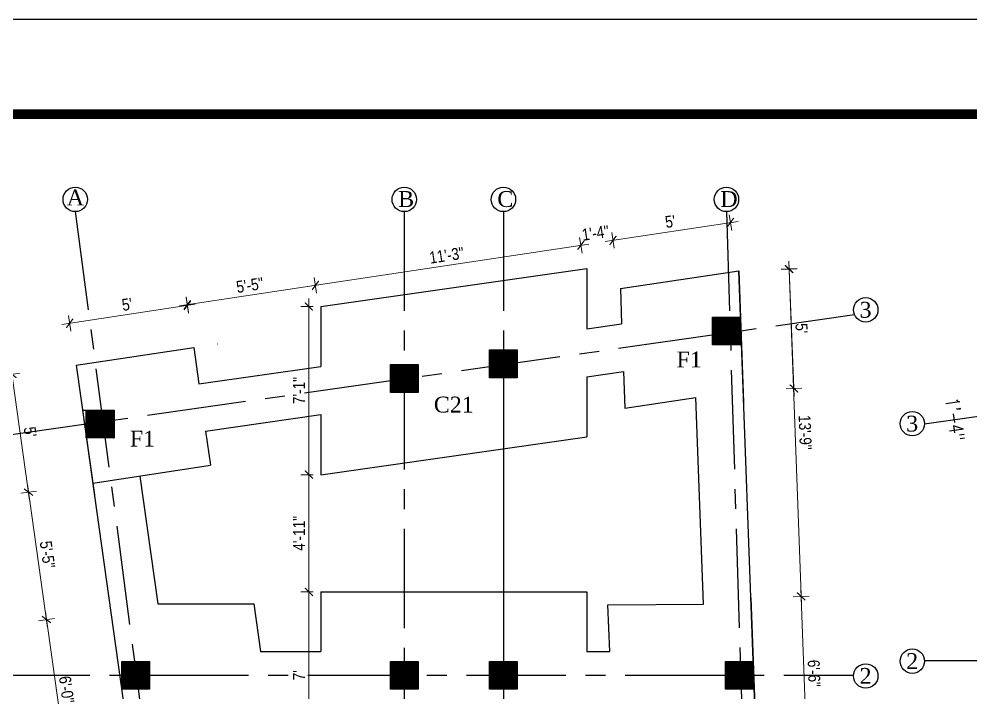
# Model space of a CAD drawing. Header units: inches. Extents: x -9998782 to 66725, y -6520505 to 8308.
# Drawn here: x -4999444.1 to -4998964.2, y -3257599.3 to -3257259.4 of the extents above; entities that cross this region are included whole.
import ezdxf

# ---------------------------------------------------------------- set-up
doc = ezdxf.new("R2010")
doc.units = ezdxf.units.IN
doc.header["$LTSCALE"] = 2
doc.header["$MEASUREMENT"] = 0
doc.header["$PDMODE"] = 34
doc.linetypes.add('CENTER', pattern=[2, 1.25, -0.25, 0.25, -0.25])
doc.layers.get('0').update_dxf_attribs({"linetype": 'CONTINUOUS'})
doc.layers.get('DEFPOINTS').update_dxf_attribs({"color": 141, "linetype": 'CONTINUOUS'})
for name, color, linetype, lineweight in [('1', 7, 'CONTINUOUS', 13), ('DIM 1-100', 4, 'CONTINUOUS', 13), ('Toilet', 7, 'CONTINUOUS', 25)]:
    doc.layers.add(name, color=color, linetype=linetype, lineweight=lineweight)
doc.layers.add('A-Hatch', color=7, linetype='CONTINUOUS')
doc.styles.add('ordinary', font='times.ttf')
doc.styles.add('ROMANS', font='Romans.shx', dxfattribs={"width": 0.8})
doc.styles.get("Standard").update_dxf_attribs({"font": 'ARIALN.TTF'})
doc.dimstyles.new('1 by 96', dxfattribs={"dimtxt": 6, "dimasz": 4, "dimexe": 4, "dimexo": 4, "dimgap": 2, "dimtad": 1, "dimdec": 0, "dimzin": 0, "dimdsep": 46, "dimlunit": 4, "dimtxsty": 'Standard', "dimblk": 'ARCHTICK', "dimcen": 0, "dimdle": 4, "dimadec": 0, "dimazin": 0, "dimtfac": 1, "dimtdec": 0, "dimtix": 1, "dimtofl": 0, "dimtmove": 1, "dimatfit": 3, "dimldrblk": 'ARCHTICK', "dimfxl": 4, "dimfxlon": 1, "dimtolj": 1, "dimtzin": 0, "dimlwd": -1, "dimlwe": -1, "dimarcsym": 0})
doc.dimstyles.new('8 SCALE', dxfattribs={"dimscale": 0, "dimtxt": 7, "dimasz": 6, "dimexe": 6, "dimexo": 2, "dimgap": 2, "dimtad": 1, "dimdec": 0, "dimzin": 0, "dimdsep": 46, "dimlunit": 4, "dimtxsty": 'ROMANS', "dimblk": 'DOTSMALL', "dimcen": 0, "dimdle": 7, "dimclrd": 8, "dimclre": 8, "dimclrt": 3, "dimadec": 0, "dimazin": 0, "dimtfac": 1, "dimtdec": 0, "dimtofl": 0, "dimtmove": 2, "dimatfit": 3, "dimfxl": 6, "dimfxlon": 1, "dimtolj": 1, "dimtzin": 0, "dimarcsym": 0})

# ---------------------------------------------------------------- blocks, each defined once
blk = doc.blocks.new('_DOTSMALL')
at = {"color": 0, "linetype": 'ByBlock', "const_width": 0.5}
blk.add_lwpolyline([(-0.0625, 0, 1), (0.0625, 0, 1)], format="xyb", close=True, dxfattribs=at)
blk = doc.blocks.new('*D462')
at = {"color": 8, "lineweight": -2, "ltscale": 0.5}
for p, q in [((-4998953.11, -3257443.47), (-4998948.88, -3257473.17)), ((-4998946.18, -3257449.55), (-4998958.06, -3257451.24)), ((-4998943.93, -3257465.39), (-4998955.81, -3257467.08))]:
    blk.add_line(p, q, dxfattribs=at)
at = {"layer": 'DEFPOINTS', "color": 0, "ltscale": 0.5}
for p in [(-4998866.71, -3257438.24), (-4998864.45, -3257454.08), (-4998949.87, -3257466.24)]:
    blk.add_point(p, dxfattribs=at)
at = {"color": 8, "lineweight": -2, "ltscale": 0.5, "xscale": 6, "yscale": 6, "zscale": 6}
for p, rotation in [((-4998952.12, -3257450.4), 98.10149012426184), ((-4998949.87, -3257466.24), 278.1014901242618)]:
    blk.add_blockref('_DOTSMALL', p, dxfattribs=dict(at, rotation=rotation))
at = {"color": 3, "ltscale": 0.5, "insert": (-4998972.28, -3257461.35), "char_height": 7, "attachment_point": 5, "rotation": 278.1015, "style": 'ROMANS'}
blk.add_mtext('\\A1;1\'-4"', dxfattribs=at)
blk = doc.blocks.new('_ArchTick')
at = {"color": 0, "linetype": 'ByBlock', "const_width": 0.15}
blk.add_lwpolyline([(-0.5, -0.5), (0.5, 0.5)], dxfattribs=at)
blk = doc.blocks.new('*D469')
at = {"layer": 'DEFPOINTS', "color": 0, "ltscale": 0.5}
for p in [(-4999359.27, -3257403.85), (-4999356.05, -3257425.09), (-4999415.38, -3257434.07)]:
    blk.add_point(p, dxfattribs=at)
at = {"layer": 'DIM 1-100', "color": 0, "ltscale": 0.5}
for p, q in [((-4999358.67, -3257407.81), (-4999359.87, -3257399.9)), ((-4999422.55, -3257413.44), (-4999355.32, -3257403.25)), ((-4999418, -3257416.79), (-4999419.2, -3257408.88))]:
    blk.add_line(p, q, dxfattribs=at)
at = {"layer": 'DIM 1-100', "color": 0, "ltscale": 0.5, "xscale": 4, "yscale": 4, "zscale": 4}
for p, rotation in [((-4999359.27, -3257403.85), 8.611425214023313), ((-4999418.6, -3257412.84), 188.6114252140233)]:
    blk.add_blockref('_ArchTick', p, dxfattribs=dict(at, rotation=rotation))
at = {"layer": 'DIM 1-100', "color": 0, "ltscale": 0.5, "insert": (-4999389.69, -3257403.35), "char_height": 6, "attachment_point": 5, "rotation": 8.6114}
blk.add_mtext("\\A1;5'", dxfattribs=at)
blk = doc.blocks.new('*D470')
at = {"layer": 'DEFPOINTS', "color": 0, "ltscale": 0.5}
for p in [(-4999294.71, -3257393.75), (-4999291.92, -3257412.17), (-4999356.05, -3257425.09)]:
    blk.add_point(p, dxfattribs=at)
at = {"layer": 'DIM 1-100', "color": 0, "ltscale": 0.5}
for p, q in [((-4999363.27, -3257404.14), (-4999290.76, -3257393.15)), ((-4999294.11, -3257397.71), (-4999295.31, -3257389.8)), ((-4999358.72, -3257407.49), (-4999359.92, -3257399.58))]:
    blk.add_line(p, q, dxfattribs=at)
at = {"layer": 'DIM 1-100', "color": 0, "ltscale": 0.5, "xscale": 4, "yscale": 4, "zscale": 4}
for p, rotation in [((-4999294.71, -3257393.75), 8.611425214778466), ((-4999359.32, -3257403.54), 188.6114252147785)]:
    blk.add_blockref('_ArchTick', p, dxfattribs=dict(at, rotation=rotation))
at = {"layer": 'DIM 1-100', "color": 0, "ltscale": 0.5, "insert": (-4999327.77, -3257393.65), "char_height": 6, "attachment_point": 5, "rotation": 8.6114}
blk.add_mtext('\\A1;5\'-5"', dxfattribs=at)
blk = doc.blocks.new('*D471')
at = {"layer": 'DEFPOINTS', "color": 0, "ltscale": 0.5}
for p in [(-4999160.89, -3257373.49), (-4999157.92, -3257393.09), (-4999291.92, -3257412.17)]:
    blk.add_point(p, dxfattribs=at)
at = {"layer": 'DIM 1-100', "color": 0, "ltscale": 0.5}
for p, q in [((-4999160.29, -3257377.44), (-4999161.49, -3257369.53)), ((-4999298.67, -3257394.35), (-4999156.94, -3257372.89)), ((-4999294.11, -3257397.71), (-4999295.31, -3257389.8))]:
    blk.add_line(p, q, dxfattribs=at)
at = {"layer": 'DIM 1-100', "color": 0, "ltscale": 0.5, "xscale": 4, "yscale": 4, "zscale": 4}
for p, rotation in [((-4999160.89, -3257373.49), 8.611425214778466), ((-4999294.71, -3257393.75), 188.6114252147785)]:
    blk.add_blockref('_ArchTick', p, dxfattribs=dict(at, rotation=rotation))
at = {"layer": 'DIM 1-100', "color": 0, "ltscale": 0.5, "insert": (-4999228.56, -3257378.61), "char_height": 6, "attachment_point": 5, "rotation": 8.6114}
blk.add_mtext('\\A1;11\'-3"', dxfattribs=at)
blk = doc.blocks.new('*D472')
at = {"layer": 'DEFPOINTS', "color": 0, "ltscale": 0.5}
for p in [(-4999144.66, -3257371.03), (-4999157.92, -3257393.09), (-4999140.98, -3257395.37)]:
    blk.add_point(p, dxfattribs=at)
at = {"layer": 'DIM 1-100', "color": 0, "ltscale": 0.5}
for p, q in [((-4999160.29, -3257377.44), (-4999161.49, -3257369.53)), ((-4999144.06, -3257374.98), (-4999145.26, -3257367.07))]:
    blk.add_line(p, q, dxfattribs=at)
at = {"layer": 'DIM 1-100', "color": 0, "ltscale": 0.5, "insert": (-4999153.53, -3257367.3), "char_height": 6, "attachment_point": 5, "rotation": 8.6114}
blk.add_mtext('\\A1;1\'-4"', dxfattribs=at)
blk = doc.blocks.new('*D473')
at = {"layer": 'DEFPOINTS', "color": 0, "ltscale": 0.5}
for p in [(-4999085.45, -3257362.06), (-4999081.49, -3257388.25), (-4999140.98, -3257395.37)]:
    blk.add_point(p, dxfattribs=at)
at = {"layer": 'DIM 1-100', "color": 0, "ltscale": 0.5}
for p, q in [((-4999084.85, -3257366.02), (-4999086.05, -3257358.11)), ((-4999148.62, -3257371.63), (-4999081.5, -3257361.46)), ((-4999144.06, -3257374.98), (-4999145.26, -3257367.07))]:
    blk.add_line(p, q, dxfattribs=at)
at = {"layer": 'DIM 1-100', "color": 0, "ltscale": 0.5, "xscale": 4, "yscale": 4, "zscale": 4}
for p, rotation in [((-4999085.45, -3257362.06), 8.611425214778466), ((-4999144.66, -3257371.03), 188.6114252147785)]:
    blk.add_blockref('_ArchTick', p, dxfattribs=dict(at, rotation=rotation))
at = {"layer": 'DIM 1-100', "color": 0, "ltscale": 0.5, "insert": (-4999115.81, -3257361.55), "char_height": 6, "attachment_point": 5, "rotation": 8.6114}
blk.add_mtext("\\A1;5'", dxfattribs=at)
blk = doc.blocks.new('*D474')
at = {"layer": 'DEFPOINTS', "color": 0, "ltscale": 0.5}
for p in [(-4999081.26, -3257386.49), (-4999055.9, -3257385.46), (-4999078.81, -3257446.79)]:
    blk.add_point(p, dxfattribs=at)
at = {"layer": 'DIM 1-100', "color": 0, "ltscale": 0.5}
for p, q in [((-4999053.29, -3257449.75), (-4999056.06, -3257381.46)), ((-4999059.9, -3257385.62), (-4999051.91, -3257385.3)), ((-4999057.45, -3257445.92), (-4999049.46, -3257445.59))]:
    blk.add_line(p, q, dxfattribs=at)
at = {"layer": 'DIM 1-100', "color": 0, "ltscale": 0.5, "xscale": 4, "yscale": 4, "zscale": 4}
for p, rotation in [((-4999055.9, -3257385.46), 92.32684359658627), ((-4999053.45, -3257445.76), 272.3268435965863)]:
    blk.add_blockref('_ArchTick', p, dxfattribs=dict(at, rotation=rotation))
at = {"layer": 'DIM 1-100', "color": 0, "ltscale": 0.5, "insert": (-4999049.63, -3257415.4), "char_height": 6, "attachment_point": 5, "rotation": 272.3268}
blk.add_mtext("\\A1;5'", dxfattribs=at)
blk = doc.blocks.new('*D475')
at = {"layer": 'DEFPOINTS', "color": 0, "ltscale": 0.5}
for p in [(-4999081.26, -3257386.49), (-4999075.17, -3257551.54), (-4999049.83, -3257550.61)]:
    blk.add_point(p, dxfattribs=at)
at = {"layer": 'DIM 1-100', "color": 0, "ltscale": 0.5}
for p, q in [((-4999056.07, -3257381.56), (-4999049.68, -3257554.6)), ((-4999059.92, -3257385.7), (-4999051.92, -3257385.41)), ((-4999053.82, -3257550.75), (-4999045.83, -3257550.46))]:
    blk.add_line(p, q, dxfattribs=at)
at = {"layer": 'DIM 1-100', "color": 0, "ltscale": 0.5, "xscale": 4, "yscale": 4, "zscale": 4}
for p, rotation in [((-4999055.92, -3257385.55), 92.11435362050625), ((-4999049.83, -3257550.61), 272.1143536205063)]:
    blk.add_blockref('_ArchTick', p, dxfattribs=dict(at, rotation=rotation))
at = {"layer": 'DIM 1-100', "color": 0, "ltscale": 0.5, "insert": (-4999047.81, -3257467.89), "char_height": 6, "attachment_point": 5, "rotation": 272.1144}
blk.add_mtext('\\A1;13\'-9"', dxfattribs=at)
blk = doc.blocks.new('*D476')
at = {"layer": 'DEFPOINTS', "color": 0, "ltscale": 0.5}
for p in [(-4999075.17, -3257551.54), (-4999046.95, -3257628.59), (-4999072.29, -3257629.53)]:
    blk.add_point(p, dxfattribs=at)
at = {"layer": 'DIM 1-100', "color": 0, "ltscale": 0.5}
for p, q in [((-4999049.97, -3257546.61), (-4999046.8, -3257632.59)), ((-4999053.82, -3257550.75), (-4999045.83, -3257550.46)), ((-4999050.95, -3257628.74), (-4999042.95, -3257628.44))]:
    blk.add_line(p, q, dxfattribs=at)
at = {"layer": 'DIM 1-100', "color": 0, "ltscale": 0.5, "xscale": 4, "yscale": 4, "zscale": 4}
for p, rotation in [((-4999049.83, -3257550.61), 92.11435362050625), ((-4999046.95, -3257628.59), 272.1143536205063)]:
    blk.add_blockref('_ArchTick', p, dxfattribs=dict(at, rotation=rotation))
at = {"layer": 'DIM 1-100', "color": 0, "ltscale": 0.5, "insert": (-4999043.33, -3257589.41), "char_height": 6, "attachment_point": 5, "rotation": 272.1144}
blk.add_mtext('\\A1;6\'-6"', dxfattribs=at)
blk = doc.blocks.new('*D479')
at = {"layer": 'DEFPOINTS', "color": 0, "ltscale": 0.5}
for p in [(-4999374.2, -3257554.38), (-4999430.31, -3257562.29), (-4999364.05, -3257626.38)]:
    blk.add_point(p, dxfattribs=at)
at = {"layer": 'DIM 1-100', "color": 0, "ltscale": 0.5}
for p, q in [((-4999419.61, -3257638.25), (-4999430.87, -3257558.33)), ((-4999426.35, -3257561.73), (-4999434.27, -3257562.85)), ((-4999416.2, -3257633.73), (-4999424.13, -3257634.85))]:
    blk.add_line(p, q, dxfattribs=at)
at = {"layer": 'DIM 1-100', "color": 0, "ltscale": 0.5, "xscale": 4, "yscale": 4, "zscale": 4}
for p, rotation in [((-4999430.31, -3257562.29), 98.01894551919312), ((-4999420.17, -3257634.29), 278.0189455191932)]:
    blk.add_blockref('_ArchTick', p, dxfattribs=dict(at, rotation=rotation))
at = {"layer": 'DIM 1-100', "color": 0, "ltscale": 0.5, "insert": (-4999420.22, -3257597.58), "char_height": 6, "attachment_point": 5, "rotation": 278.0189}
blk.add_mtext('\\A1;6\'-0"', dxfattribs=at)
blk = doc.blocks.new('*D480')
at = {"layer": 'DEFPOINTS', "color": 0, "ltscale": 0.5}
for p in [(-4999407.07, -3257493.5), (-4999439.36, -3257498.05), (-4999374.2, -3257554.38)]:
    blk.add_point(p, dxfattribs=at)
at = {"layer": 'DIM 1-100', "color": 0, "ltscale": 0.5}
for p, q in [((-4999429.75, -3257566.25), (-4999439.92, -3257494.09)), ((-4999435.4, -3257497.49), (-4999443.32, -3257498.6)), ((-4999426.35, -3257561.73), (-4999434.27, -3257562.85))]:
    blk.add_line(p, q, dxfattribs=at)
at = {"layer": 'DIM 1-100', "color": 0, "ltscale": 0.5, "xscale": 4, "yscale": 4, "zscale": 4}
for p, rotation in [((-4999439.36, -3257498.05), 98.01894551919312), ((-4999430.31, -3257562.29), 278.0189455191932)]:
    blk.add_blockref('_ArchTick', p, dxfattribs=dict(at, rotation=rotation))
at = {"layer": 'DIM 1-100', "color": 0, "ltscale": 0.5, "insert": (-4999429.83, -3257529.46), "char_height": 6, "attachment_point": 5, "rotation": 278.0189}
blk.add_mtext('\\A1;5\'-5"', dxfattribs=at)
blk = doc.blocks.new('*D481')
at = {"layer": 'DEFPOINTS', "color": 0, "ltscale": 0.5}
for p in [(-4999415.32, -3257434.06), (-4999447.73, -3257438.63), (-4999407.07, -3257493.5)]:
    blk.add_point(p, dxfattribs=at)
at = {"layer": 'DIM 1-100', "color": 0, "ltscale": 0.5}
for p, q in [((-4999438.8, -3257502.01), (-4999448.29, -3257434.67)), ((-4999443.77, -3257438.07), (-4999451.69, -3257439.19)), ((-4999435.4, -3257497.49), (-4999443.32, -3257498.6))]:
    blk.add_line(p, q, dxfattribs=at)
at = {"layer": 'DIM 1-100', "color": 0, "ltscale": 0.5, "xscale": 4, "yscale": 4, "zscale": 4}
for p, rotation in [((-4999447.73, -3257438.63), 98.01894551919312), ((-4999439.36, -3257498.05), 278.0189455191932)]:
    blk.add_blockref('_ArchTick', p, dxfattribs=dict(at, rotation=rotation))
at = {"layer": 'DIM 1-100', "color": 0, "ltscale": 0.5, "insert": (-4999438.54, -3257467.63), "char_height": 6, "attachment_point": 5, "rotation": 278.0189}
blk.add_mtext("\\A1;5'", dxfattribs=at)
blk = doc.blocks.new('*D482')
at = {"layer": 'DEFPOINTS', "color": 0, "ltscale": 0.5}
for p in [(-4999291.92, -3257404.38), (-4999298.02, -3257489.22), (-4999291.92, -3257489.22)]:
    blk.add_point(p, dxfattribs=at)
at = {"layer": 'DIM 1-100', "color": 0, "ltscale": 0.5}
for p, q in [((-4999298.02, -3257400.38), (-4999298.02, -3257493.22)), ((-4999295.92, -3257404.38), (-4999302.02, -3257404.38)), ((-4999295.92, -3257489.22), (-4999302.02, -3257489.22))]:
    blk.add_line(p, q, dxfattribs=at)
at = {"layer": 'DIM 1-100', "color": 0, "ltscale": 0.5, "xscale": 4, "yscale": 4, "zscale": 4}
for p, rotation in [((-4999298.02, -3257404.38), 90), ((-4999298.02, -3257489.22), 270)]:
    blk.add_blockref('_ArchTick', p, dxfattribs=dict(at, rotation=rotation))
at = {"layer": 'DIM 1-100', "color": 0, "ltscale": 0.5, "insert": (-4999303.04, -3257446.8), "char_height": 6, "attachment_point": 5, "rotation": 90}
blk.add_mtext('\\A1;7\'-1"', dxfattribs=at)
blk = doc.blocks.new('*D483')
at = {"layer": 'DEFPOINTS', "color": 0, "ltscale": 0.5}
for p in [(-4999291.92, -3257489.22), (-4999298.02, -3257548.38), (-4999291.92, -3257548.38)]:
    blk.add_point(p, dxfattribs=at)
at = {"layer": 'DIM 1-100', "color": 0, "ltscale": 0.5}
for p, q in [((-4999295.92, -3257489.22), (-4999302.02, -3257489.22)), ((-4999298.02, -3257485.22), (-4999298.02, -3257552.38)), ((-4999295.92, -3257548.38), (-4999302.02, -3257548.38))]:
    blk.add_line(p, q, dxfattribs=at)
at = {"layer": 'DIM 1-100', "color": 0, "ltscale": 0.5, "xscale": 4, "yscale": 4, "zscale": 4}
for p, rotation in [((-4999298.02, -3257489.22), 90), ((-4999298.02, -3257548.38), 270)]:
    blk.add_blockref('_ArchTick', p, dxfattribs=dict(at, rotation=rotation))
at = {"layer": 'DIM 1-100', "color": 0, "ltscale": 0.5, "insert": (-4999303.04, -3257518.8), "char_height": 6, "attachment_point": 5, "rotation": 90}
blk.add_mtext('\\A1;4\'-11"', dxfattribs=at)
blk = doc.blocks.new('*D484')
at = {"layer": 'DEFPOINTS', "color": 0, "ltscale": 0.5}
for p in [(-4999291.92, -3257548.38), (-4999298.02, -3257632.38), (-4999291.92, -3257632.38)]:
    blk.add_point(p, dxfattribs=at)
at = {"layer": 'DIM 1-100', "color": 0, "ltscale": 0.5}
for p, q in [((-4999298.02, -3257544.38), (-4999298.02, -3257636.38)), ((-4999295.92, -3257548.38), (-4999302.02, -3257548.38)), ((-4999295.92, -3257632.38), (-4999302.02, -3257632.38))]:
    blk.add_line(p, q, dxfattribs=at)
at = {"layer": 'DIM 1-100', "color": 0, "ltscale": 0.5, "xscale": 4, "yscale": 4, "zscale": 4}
for p, rotation in [((-4999298.02, -3257548.38), 90), ((-4999298.02, -3257632.38), 270)]:
    blk.add_blockref('_ArchTick', p, dxfattribs=dict(at, rotation=rotation))
at = {"layer": 'DIM 1-100', "color": 0, "ltscale": 0.5, "insert": (-4999303.02, -3257590.38), "char_height": 6, "attachment_point": 5, "rotation": 90}
blk.add_mtext("\\A1;7'", dxfattribs=at)

msp = doc.modelspace()

# ---------------------------------------------------------------- hatches: boundary and pattern name
at = {"layer": 'A-Hatch', "ltscale": 0.5}
h = msp.add_hatch(dxfattribs=at)
h.set_pattern_fill('ANSI31', color=256)
h.set_pattern_definition([(45, (92338.23131, 995.76835), (-0.0883883476483, 0.0883883476483), [])])
h.paths.add_polyline_path([(-4999080.48, -3257409.7), (-4999094.48, -3257409.7), (-4999094.48, -3257423.7), (-4999080.48, -3257423.7)])
h = msp.add_hatch(dxfattribs=at)
h.set_pattern_fill('ANSI31', color=256)
h.set_pattern_definition([(45, (92225.79029, 979.15672), (-0.0883883476483, 0.0883883476483), [])])
h.paths.add_polyline_path([(-4999192.92, -3257426.31), (-4999206.92, -3257426.31), (-4999206.92, -3257440.31), (-4999192.92, -3257440.31)])
h = msp.add_hatch(dxfattribs=at)
h.set_pattern_fill('ANSI31', color=256)
h.set_pattern_definition([(45, (92175.79029, 971.7699), (-0.0883883476483, 0.0883883476483), [])])
h.paths.add_polyline_path([(-4999242.92, -3257433.7), (-4999256.92, -3257433.7), (-4999256.92, -3257447.7), (-4999242.92, -3257447.7)])
h = msp.add_hatch(dxfattribs=at)
h.set_pattern_fill('ANSI31', color=256)
h.set_pattern_definition([(45, (92022.48329, 948.8295), (-0.0883883476483, 0.0883883476483), [])])
h.paths.add_polyline_path([(-4999396.23, -3257456.64), (-4999410.23, -3257456.64), (-4999410.23, -3257470.64), (-4999396.23, -3257470.64)])
h = msp.add_hatch(dxfattribs=at)
h.set_pattern_fill('ANSI31', color=256)
h.set_pattern_definition([(45, (92040.33859, 822.08654), (-0.0883883476483, 0.0883883476483), [])])
h.paths.add_polyline_path([(-4999378.37, -3257583.38), (-4999392.37, -3257583.38), (-4999392.37, -3257597.38), (-4999378.37, -3257597.38)])
h = msp.add_hatch(dxfattribs=at)
h.set_pattern_fill('ANSI31', color=256)
h.set_pattern_definition([(45, (92175.79029, 822.08654), (-0.0883883476483, 0.0883883476483), [])])
h.paths.add_polyline_path([(-4999242.92, -3257583.38), (-4999256.92, -3257583.38), (-4999256.92, -3257597.38), (-4999242.92, -3257597.38)])
h = msp.add_hatch(dxfattribs=at)
h.set_pattern_fill('ANSI31', color=256)
h.set_pattern_definition([(45, (92225.79029, 822.08654), (-0.0883883476483, 0.0883883476483), [])])
h.paths.add_polyline_path([(-4999192.92, -3257583.38), (-4999206.92, -3257583.38), (-4999206.92, -3257597.38), (-4999192.92, -3257597.38)])
h = msp.add_hatch(dxfattribs=at)
h.set_pattern_fill('ANSI31', color=256)
h.set_pattern_definition([(45, (92344.71987, 822.08654), (-0.0883883476483, 0.0883883476483), [])])
h.paths.add_polyline_path([(-4999073.99, -3257583.38), (-4999087.99, -3257583.38), (-4999087.99, -3257597.38), (-4999073.99, -3257597.38)])

# ---------------------------------------------------------------- linework, layer by layer
for p, q in [((-4999157.92, -3257385.3), (-4999157.92, -3257415.6)), ((-4999081.26, -3257386.49), (-4999078.81, -3257452.85)), ((-4999140.98, -3257395.37), (-4999140.32, -3257413.1)), ((-4999291.92, -3257404.38), (-4999291.92, -3257434.68)), ((-4999356.05, -3257425.09), (-4999353.47, -3257443.44)), ((-4999415.38, -3257434.07), (-4999406.17, -3257499.43)), ((-4999157.92, -3257439.85), (-4999157.92, -3257463.64)), ((-4999139.43, -3257437.21), (-4999138.75, -3257455.7)), ((-4999291.92, -3257458.92), (-4999291.92, -3257489.22)), ((-4999199.92, -3257463.64), (-4999199.92, -3257814.69)), ((-4999157.92, -3257463.64), (-4999157.92, -3257470.15)), ((-4999350.12, -3257467.21), (-4999347.68, -3257484.5)), ((-4999291.92, -3257548.38), (-4999291.92, -3257578.38)), ((-4999157.92, -3257548.38), (-4999157.92, -3257578.38)), ((-4999075.17, -3257551.39), (-4999072.3, -3257629.38)), ((-4999325.72, -3257554.38), (-4999322.34, -3257578.38))]:
    msp.add_line(p, q)
at = {"ltscale": 0.5}
for p, q in [((-4999067.33, -3257763.88), (-4999081.26, -3257386.49)), ((-4999412.2, -3257456.64), (-4999372.16, -3257740.88)), ((-4999412.2, -3257456.64), (-4999410.23, -3257456.64)), ((-4999383.28, -3257489.9), (-4999374.2, -3257554.38)), ((-4999206.92, -3257587.88), (-4999206.92, -3257583.38))]:
    msp.add_line(p, q, dxfattribs=at)
msp.add_lwpolyline([(-5000149.75, -3259504.46), (-5000149.75, -3257259.42), (-4996974.94, -3257259.42), (-4996974.94, -3259504.46)], close=True)
at = {"const_width": 4.8}
msp.add_lwpolyline([(-4997022.94, -3259456.46), (-4997022.94, -3257307.42), (-5000005.75, -3257307.42), (-5000005.75, -3259456.46)], close=True, dxfattribs=at)
at = {"ltscale": 0.5}
for points in [[(-4999094.48, -3257409.7), (-4999080.48, -3257409.7), (-4999080.48, -3257423.7), (-4999094.48, -3257423.7)], [(-4999206.92, -3257426.31), (-4999192.92, -3257426.31), (-4999192.92, -3257440.31), (-4999206.92, -3257440.31)], [(-4999256.92, -3257433.7), (-4999242.92, -3257433.7), (-4999242.92, -3257447.7), (-4999256.92, -3257447.7)], [(-4999410.23, -3257456.64), (-4999396.23, -3257456.64), (-4999396.23, -3257470.64), (-4999410.23, -3257470.64)], [(-4999392.37, -3257583.38), (-4999378.37, -3257583.38), (-4999378.37, -3257597.38), (-4999392.37, -3257597.38)], [(-4999256.92, -3257583.38), (-4999242.92, -3257583.38), (-4999242.92, -3257597.38), (-4999256.92, -3257597.38)], [(-4999206.92, -3257583.38), (-4999192.92, -3257583.38), (-4999192.92, -3257597.38), (-4999206.92, -3257597.38)], [(-4999206.92, -3257583.38), (-4999192.92, -3257583.38), (-4999192.92, -3257597.38), (-4999206.92, -3257597.38)], [(-4999087.99, -3257583.38), (-4999073.99, -3257583.38), (-4999073.99, -3257597.38), (-4999087.99, -3257597.38)]]:
    msp.add_lwpolyline(points, close=True, dxfattribs=at)
msp.add_lwpolyline([(-4999146.32, -3257578.38), (-4999147.34, -3257554.84), (-4999099.07, -3257554.54), (-4999102.92, -3257450.37)], dxfattribs=at)
at = {"layer": 'Toilet', "linetype": 'CENTER', "ltscale": 20}
for p, q in [((-4999415.82, -3257356.55), (-4999355.43, -3257814.69)), ((-4999249.92, -3257356.55), (-4999249.92, -3257814.69)), ((-4999199.92, -3257356.55), (-4999199.92, -3257463.64)), ((-4999087.48, -3257356.55), (-4999073.43, -3257814.69)), ((-4998987.59, -3257463.53), (-4998551.37, -3257401.43)), ((-4999458.64, -3257470.53), (-4999022.9, -3257408.51)), ((-4998987.6, -3257582.91), (-4998551.37, -3257582.91)), ((-4999458.49, -3257590.38), (-4999023.38, -3257590.38))]:
    msp.add_line(p, q, dxfattribs=at)
at = {"layer": 'Toilet'}
for p, q in [((-4999291.92, -3257404.38), (-4999157.92, -3257385.3)), ((-4999140.98, -3257395.37), (-4999081.26, -3257386.49)), ((-4999157.92, -3257415.6), (-4999140.32, -3257413.1)), ((-4999415.38, -3257434.07), (-4999356.05, -3257425.09)), ((-4999344.19, -3257423.29), (-4999344.13, -3257423.28)), ((-4999353.47, -3257443.44), (-4999291.92, -3257434.68)), ((-4999157.92, -3257439.85), (-4999139.43, -3257437.21)), ((-4999138.75, -3257455.7), (-4999102.92, -3257450.37)), ((-4999350.12, -3257467.21), (-4999291.92, -3257458.92)), ((-4998999.64, -3257465.24), (-4998999.53, -3257465.23)), ((-4999291.92, -3257489.22), (-4999157.92, -3257470.15)), ((-4999407.01, -3257493.49), (-4999347.68, -3257484.5)), ((-4999398.9, -3257551.38), (-4999398.85, -3257551.38)), ((-4999291.92, -3257548.38), (-4999157.92, -3257548.38)), ((-4999374.2, -3257554.38), (-4999325.72, -3257554.38)), ((-4999322.34, -3257578.38), (-4999291.92, -3257578.38)), ((-4999157.92, -3257578.38), (-4999146.32, -3257578.38))]:
    msp.add_line(p, q, dxfattribs=at)
for centre in [(-4999415.82, -3257350.4), (-4999249.92, -3257350.4), (-4999199.92, -3257350.4), (-4999087.48, -3257350.4), (-4999017.24, -3257406.08), (-4998993.75, -3257463.49), (-4998993.75, -3257583.26), (-4999017.24, -3257590.73)]:
    msp.add_circle(centre, 6.15, dxfattribs=at)

# ---------------------------------------------------------------- texts
at = {"layer": '1', "char_height": 8, "width": 20.1234, "attachment_point": 1, "style": 'ordinary'}
for s, insert in [('A', (-4999420.1, -3257345.45)), ('B', (-4999253.01, -3257346.19)), ('C', (-4999203.01, -3257346.19)), ('D', (-4999090.57, -3257346.19)), ('3', (-4999020.36, -3257402.05)), ('F1', (-4999112.66, -3257427.12)), ('C21', (-4999235.02, -3257449.86)), ('3', (-4998996.86, -3257459.46)), ('F1', (-4999388.29, -3257467.04)), ('2', (-4998996.86, -3257579.23)), ('2', (-4999020.36, -3257586.7))]:
    msp.add_mtext(s, dxfattribs=dict(at, insert=insert))

# ---------------------------------------------------------------- dimensions: what is measured, and where the dimension line sits
at = {"ltscale": 0.5}
dim = msp.add_aligned_dim(p1=(-4998866.71, -3257438.24), p2=(-4998864.45, -3257454.08), distance=-86.27, dimstyle='8 SCALE', override={"dimscale": 1}, dxfattribs=at)
dim.commit()
dim.dimension.update_dxf_attribs({"geometry": '*D462', "text_midpoint": (-4998972.28, -3257461.35)})
at = {"layer": 'DIM 1-100', "ltscale": 0.5}
for base, p1, p2, angle, picture, middle in [((-4999085.45, -3257362.06), (-4999140.98, -3257395.37), (-4999081.49, -3257388.25), 188.6114, '*D473', (-4999115.81, -3257361.55)), ((-4999144.66, -3257371.03), (-4999157.92, -3257393.09), (-4999140.98, -3257395.37), 188.6114, '*D472', (-4999153.53, -3257367.3)), ((-4999160.89, -3257373.49), (-4999291.92, -3257412.17), (-4999157.92, -3257393.09), 188.6114, '*D471', (-4999228.56, -3257378.61)), ((-4999049.83, -3257550.61), (-4999081.26, -3257386.49), (-4999075.17, -3257551.54), 272.1144, '*D475', (-4999047.81, -3257467.89)), ((-4999294.71, -3257393.75), (-4999356.05, -3257425.09), (-4999291.92, -3257412.17), 188.6114, '*D470', (-4999327.77, -3257393.65)), ((-4999447.73, -3257438.63), (-4999407.07, -3257493.5), (-4999415.32, -3257434.06), 278.0189, '*D481', (-4999438.54, -3257467.63)), ((-4999298.02, -3257548.38), (-4999291.92, -3257489.22), (-4999291.92, -3257548.38), 90, '*D483', (-4999303.04, -3257518.8)), ((-4999439.36, -3257498.05), (-4999374.2, -3257554.38), (-4999407.07, -3257493.5), 278.0189, '*D480', (-4999429.83, -3257529.46)), ((-4999298.02, -3257632.38), (-4999291.92, -3257548.38), (-4999291.92, -3257632.38), 90, '*D484', (-4999303.02, -3257590.38)), ((-4999046.95, -3257628.59), (-4999075.17, -3257551.54), (-4999072.29, -3257629.53), 272.1144, '*D476', (-4999043.33, -3257589.41))]:
    dim = msp.add_linear_dim(base=base, p1=p1, p2=p2, angle=angle, dimstyle='1 by 96', dxfattribs=at)
    dim.commit()
    dim.dimension.update_dxf_attribs({"geometry": picture, "text_midpoint": middle})
for p1, p2, distance, picture, middle in [((-4999078.81, -3257446.79), (-4999081.26, -3257386.49), -25.38, '*D474', (-4999049.63, -3257415.4)), ((-4999415.38, -3257434.07), (-4999356.05, -3257425.09), 21.48, '*D469', (-4999389.69, -3257403.35)), ((-4999291.92, -3257404.38), (-4999291.92, -3257489.22), -6.1, '*D482', (-4999303.04, -3257446.8))]:
    dim = msp.add_aligned_dim(p1=p1, p2=p2, distance=distance, dimstyle='1 by 96', dxfattribs=at)
    dim.commit()
    dim.dimension.update_dxf_attribs({"geometry": picture, "text_midpoint": middle})
dim = msp.add_linear_dim(base=(-4999430.31, -3257562.29), p1=(-4999364.05, -3257626.38), p2=(-4999374.2, -3257554.38), angle=278.0189, text='6\'-0"', dimstyle='1 by 96', dxfattribs=at)
dim.commit()
dim.dimension.update_dxf_attribs({"geometry": '*D479', "text_midpoint": (-4999420.22, -3257597.58)})

doc.saveas('drawing.dxf')
